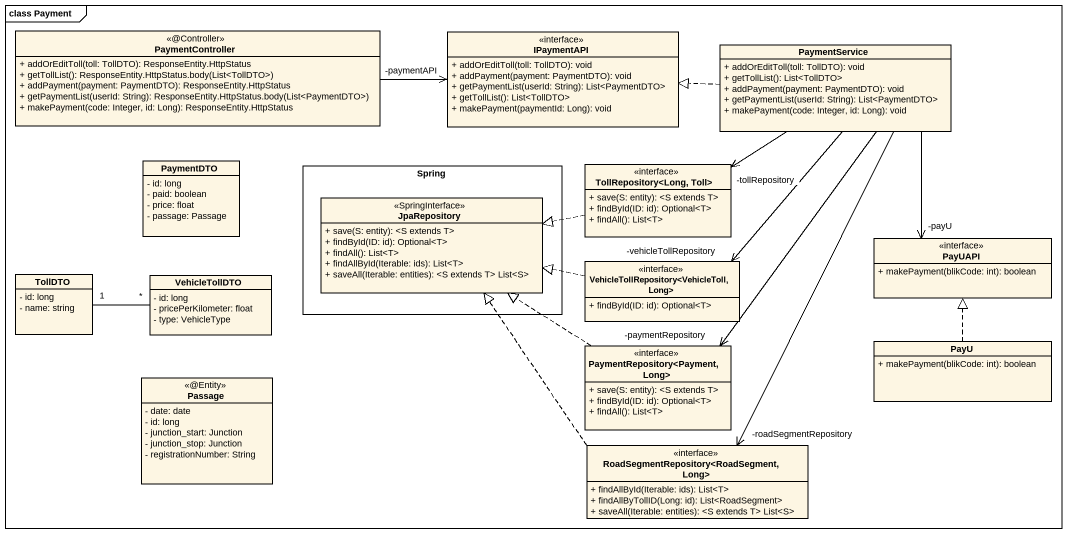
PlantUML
@startuml
mainframe class Payment
hide circle
hide empty members
skinparam classAttributeIconSize 0
class PaymentController <<@Controller>> {
  + addOrEditToll(toll: TollDTO): ResponseEntity.HttpStatus
  + getTollList(): ResponseEntity.HttpStatus.body(List<TollDTO>)
  + addPayment(payment: PaymentDTO): ResponseEntity.HttpStatus
  + getPaymentList(userId: String): ResponseEntity.HttpStatus.body(List<PaymentDTO>)
  + makePayment(code: Integer, id: Long): ResponseEntity.HttpStatus
}
class IPaymentAPI <<interface>> {
  + addOrEditToll(toll: TollDTO): void
  + addPayment(payment: PaymentDTO): void
  + getPaymentList(userId: String): List<PaymentDTO>
  + getTollList(): List<TollDTO>
  + makePayment(paymentId: Long): void
}
class PaymentService {
  + addOrEditToll(toll: TollDTO): void
  + getTollList(): List<TollDTO>
  + addPayment(payment: PaymentDTO): void
  + getPaymentList(userId: String): List<PaymentDTO>
  + makePayment(code: Integer, id: Long): void
}
class PaymentDTO {
  - id: long
  - paid: boolean
  - price: float
  - passage: Passage
}
rectangle Spring {
  class JpaRepository <<SpringInterface>> {
    + save(S: entity): ~<S extends T>
    + findById(ID: id): Optional<T>
    + findAll(): List<T>
    + findAllById(Iterable: ids): List<T>
    + saveAll(Iterable: entities): ~<S extends T> List~<S>
  }
}
class "TollRepository<Long, Toll>" as TollRepository_Long_Toll <<interface>> {
  + save(S: entity): ~<S extends T>
  + findById(ID: id): Optional<T>
  + findAll(): List<T>
}
class PayUAPI <<interface>> {
  + makePayment(blikCode: int): boolean
}
class TollDTO {
  - id: long
  - name: string
}
class VehicleTollDTO {
  - id: long
  - pricePerKilometer: float
  - type: VehicleType
}
class "VehicleTollRepository<VehicleToll, Long>" as VehicleTollRepository <<interface>> {
  + findById(ID: id): Optional<T>
}
class "PaymentRepository<Payment, Long>" as PaymentRepository_Payment <<interface>> {
  + save(S: entity): ~<S extends T>
  + findById(ID: id): Optional<T>
  + findAll(): List<T>
}
class PayU {
  + makePayment(blikCode: int): boolean
}
class Passage <<@Entity>> {
  - date: date
  - id: long
  - junction_start: Junction
  - junction_stop: Junction
  - registrationNumber: String
}
class "RoadSegmentRepository<RoadSegment, Long>" as RoadSegmentRepository <<interface>> {
  + findAllById(Iterable: ids): List<T>
  + findAllByTollID(Long: id): List<RoadSegment>
  + saveAll(Iterable: entities): ~<S extends T> List~<S>
}
PaymentController -right-> "-paymentAPI" IPaymentAPI
PaymentService .left.|> IPaymentAPI
PaymentService --> "-tollRepository" TollRepository_Long_Toll
PaymentService --> "-payU" PayUAPI
PaymentService --> "-vehicleTollRepository" VehicleTollRepository
PaymentService --> "-paymentRepository" PaymentRepository_Payment
PaymentService --> "-roadSegmentRepository" RoadSegmentRepository
TollRepository_Long_Toll .left.|> JpaRepository
TollDTO "1" -right- "*" VehicleTollDTO
VehicleTollRepository .left.|> JpaRepository
PaymentRepository_Payment .up.|> JpaRepository
PayU .up.|> PayUAPI
RoadSegmentRepository .up.|> JpaRepository
@enduml
